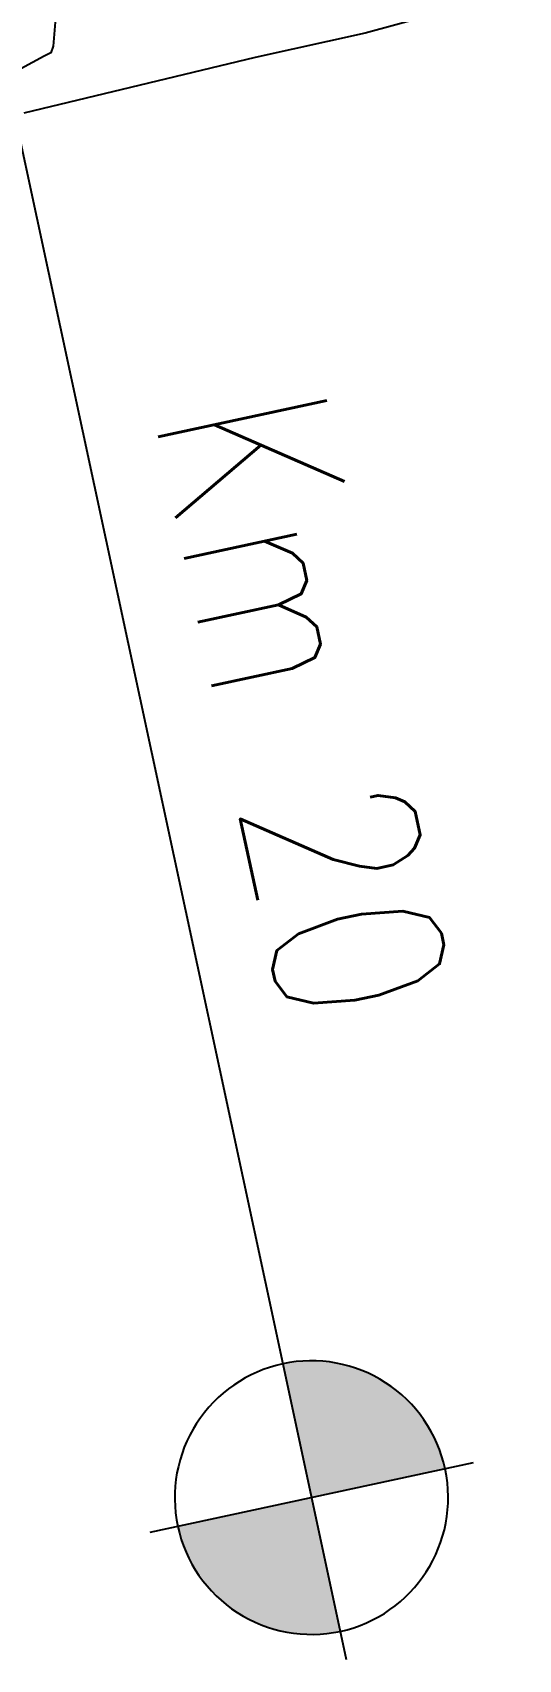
# Model space of a CAD drawing. Header units: metres. Extents: x 298520 to 308411, y 7433745 to 7450750.
# Drawn here: x 299496.4 to 299524.5, y 7449248.2 to 7449342.4 of the extents above; entities that cross this region are included whole.
import ezdxf

# ---------------------------------------------------------------- set-up
doc = ezdxf.new("R2010")
doc.units = ezdxf.units.M
doc.header["$LTSCALE"] = 10
doc.linetypes.add('CONTINUO', pattern=[0])
for name, color, linetype in [('Area', 45, 'Continuous'), ('Curvas de Nivel 1m', 11, 'Continuous'), ('PLACA_KM', 45, 'Continuous')]:
    doc.layers.add(name, color=color, linetype=linetype)
doc.styles.add('ROMANS', font='romans', dxfattribs={"height": 0.2})

msp = doc.modelspace()

# ---------------------------------------------------------------- hatches: boundary and pattern name
at = {"layer": 'PLACA_KM'}
for points in [[(299520.292, 7449259.265), (299520.087, 7449260.03), (299519.807, 7449260.77), (299519.454, 7449261.479), (299519.033, 7449262.149), (299518.546, 7449262.773), (299518, 7449263.346), (299517.399, 7449263.862), (299516.75, 7449264.315), (299516.058, 7449264.701), (299515.332, 7449265.016), (299514.578, 7449265.256), (299513.803, 7449265.421), (299513.017, 7449265.507), (299512.225, 7449265.514), (299511.436, 7449265.442), (299510.885, 7449265.344), (299512.549, 7449257.601)], [(299504.806, 7449255.937), (299505.01, 7449255.172), (299505.291, 7449254.431), (299505.643, 7449253.723), (299506.065, 7449253.053), (299506.551, 7449252.428), (299507.098, 7449251.855), (299507.699, 7449251.34), (299508.348, 7449250.887), (299509.039, 7449250.501), (299509.765, 7449250.186), (299510.52, 7449249.945), (299511.294, 7449249.781), (299512.081, 7449249.695), (299512.873, 7449249.687), (299513.661, 7449249.759), (299514.213, 7449249.858), (299512.549, 7449257.601)]]:
    msp.add_hatch(color=256, dxfattribs=at).paths.add_polyline_path(points)

# ---------------------------------------------------------------- linework, layer by layer
at = {"layer": 'Area'}
msp.add_polyline3d([(299524.544, 7449344.814, 709.962), (299515.669, 7449342.377, 704.262), (299509.292, 7449340.962, 703.861), (299495.892, 7449337.757, 704.339)], dxfattribs=at)
at = {"layer": 'Curvas de Nivel 1m', "elevation": 704, "flags": 128}
msp.add_lwpolyline([(299497.701, 7449343.017), (299497.581, 7449341.625), (299497.453, 7449341.242), (299497.067, 7449341.042), (299495.718, 7449340.309)], dxfattribs=at)
at = {"layer": 'PLACA_KM', "linetype": 'CONTINUO'}
for points in [[(299452.319, 7449537.846, 0), (299510.535, 7449266.97, 0)], [(299510.535, 7449266.97, 0), (299514.562, 7449248.231, 0)], [(299521.918, 7449259.614, 0), (299503.179, 7449255.587, 0)]]:
    msp.add_polyline3d(points, dxfattribs=at)
for start, end in [(12.12943, 102.12943), (102.12943, 192.12943), (282.12943, 12.12943), (192.12943, 282.12943)]:
    msp.add_arc((299512.549, 7449257.601), 7.92, start, end, dxfattribs=at)

# ---------------------------------------------------------------- texts
at = {"layer": 'PLACA_KM', "style": 'ROMANS', "width": 0.8}
msp.add_text('Km 20', height=10, rotation=282.12943, dxfattribs=at).set_placement((299503.382, 7449320.351))

doc.saveas('drawing.dxf')
